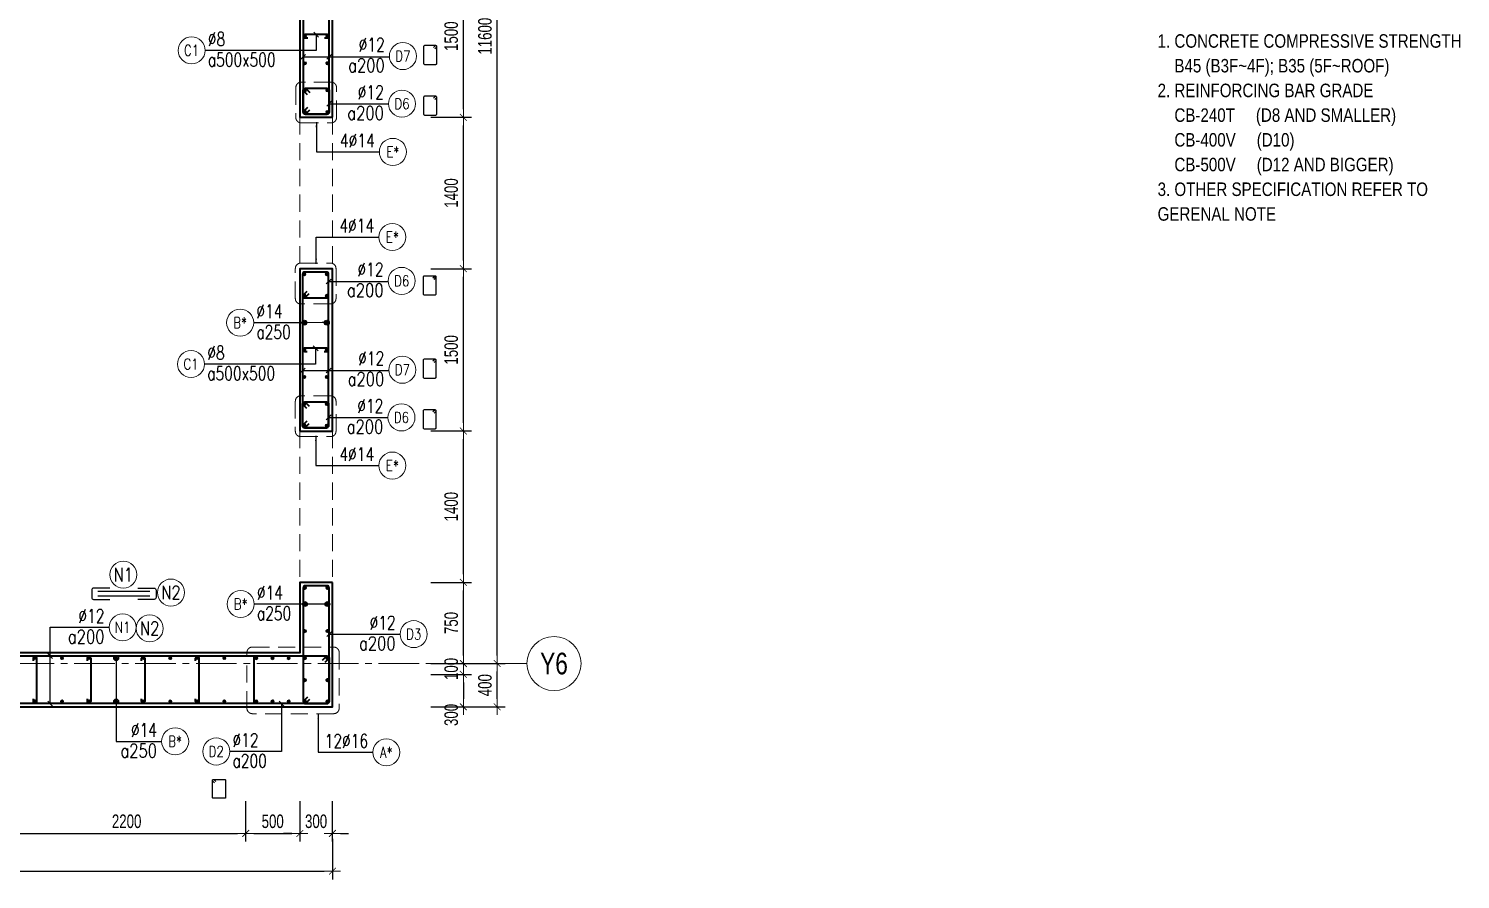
# Model space of a CAD drawing. Header units: millimetres. Extents: x 988833 to 1318015, y -9365 to 47591.
# Drawn here: x 1256166 to 1269399, y 30738 to 38603 of the extents above; entities that cross this region are included whole.
import ezdxf
from ezdxf.enums import TextEntityAlignment as Align

# ---------------------------------------------------------------- set-up
doc = ezdxf.new("R2010")
doc.units = ezdxf.units.MM
doc.header["$MEASUREMENT"] = 0
for name, pattern in [('HIDDEN', [9.525, 6.35, -3.175]), ('HIDDEN2', [4.7625, 3.175, -1.5875]), ('OF_Grid_1$0$CENTER2', [1.125, 0.75, -0.125, 0.125, -0.125])]:
    doc.linetypes.add(name, pattern=pattern)
doc.layers.get('0').update_dxf_attribs({"lineweight": 20})
doc.layers.get('Defpoints').update_dxf_attribs({"color": 151, "lineweight": 9})
for name, color, linetype in [('Hidden', 9, 'HIDDEN'), ('Ligature', 1, 'Continuous'), ('TIT1', 3, 'Continuous')]:
    doc.layers.add(name, color=color, linetype=linetype)
for name, color, linetype, lineweight in [('KC-LEADER', 153, 'Continuous', 18), ('KC-THEP', 6, 'Continuous', 40), ('NDC_S_BEAM', 3, 'HIDDEN2', 20), ('NDC_S_DIM', 1, 'Continuous', 15), ('NDC_S_HIDDEN', 8, 'HIDDEN2', 13), ('NDC_S_LEADER', 1, 'Continuous', 15), ('NDC_S_REBAR', 4, 'Continuous', 35), ('NDC_S_STIRRUP', 4, 'Continuous', 40), ('NDC_S_VN TEXT', 7, 'Continuous', 20), ('NDC_S_WALL', 6, 'Continuous', 35), ('OF_Grid_1$0$NDC_S_AXIS', 5, 'OF_Grid_1$0$CENTER2', 13), ('OF_Grid_1$0$NDC_S_SYMBOL', 1, 'Continuous', 15), ('OF_Grid_1$0$NDC_S_TEXT SYMBOL', 7, 'Continuous', 20)]:
    doc.layers.add(name, color=color, linetype=linetype, lineweight=lineweight)
doc.styles.add('ARIAL', font='arial.ttf', dxfattribs={"width": 0.8})
doc.styles.add('NDC_ARIAL', font='arial.ttf', dxfattribs={"width": 0.85})
doc.styles.add('NDC_DIM', font='', dxfattribs={"width": 0.75})
doc.styles.add('NDC_EN TXT', font='romans.shx', dxfattribs={"width": 0.8})
doc.styles.add('OF_Grid_1$0$NDC_ANNO', font='', dxfattribs={"width": 0.8})
doc.styles.get('NDC_DIM').set_extended_font_data('Dotum')
doc.styles.get('OF_Grid_1$0$NDC_ANNO').set_extended_font_data('Dotum')
doc.dimstyles.new('NDC_1-50', dxfattribs={"dimscale": 50, "dimtxt": 2.5, "dimasz": 1, "dimexe": 1.5, "dimexo": 0, "dimgap": 0.8, "dimtad": 1, "dimdec": 0, "dimdsep": 46, "dimtxsty": 'NDC_ARIAL', "dimblk": 'DIMMARK', "dimcen": 49999.938995, "dimdle": 1.5, "dimclrd": 1, "dimclre": 1, "dimclrt": 3, "dimadec": 0, "dimazin": 0, "dimtfac": 1, "dimtdec": 0, "dimtix": 1, "dimtmove": 2, "dimatfit": 3, "dimfxl": 1, "dimarcsym": 0})
doc.dimstyles.new('NDC_dim_30', dxfattribs={"dimscale": 30, "dimtxt": 2.5, "dimasz": 1.5, "dimexe": 1.5, "dimexo": 2.5, "dimgap": 1, "dimtad": 1, "dimdec": 0, "dimzin": 0, "dimdsep": 46, "dimtxsty": 'NDC_DIM', "dimblk": 'DIMMARK', "dimcen": 0.09, "dimdle": 1.2, "dimclrd": 1, "dimclre": 1, "dimclrt": 3, "dimadec": 0, "dimazin": 0, "dimtfac": 1, "dimtdec": 0, "dimtix": 1, "dimtofl": 0, "dimtmove": 0, "dimatfit": 3, "dimfxl": 6, "dimfxlon": 1, "dimtolj": 1, "dimtzin": 0, "dimarcsym": 0})
doc.dimstyles.new('NDC_dim_50', dxfattribs={"dimscale": 50, "dimtxt": 2.5, "dimasz": 1.5, "dimexe": 1.5, "dimexo": 2.5, "dimgap": 1, "dimtad": 1, "dimdec": 0, "dimzin": 0, "dimdsep": 46, "dimtxsty": 'NDC_DIM', "dimblk": 'DIMMARK', "dimcen": 0.09, "dimdle": 1.2, "dimclrd": 1, "dimclre": 1, "dimclrt": 3, "dimadec": 0, "dimazin": 0, "dimtfac": 1, "dimtdec": 0, "dimtix": 1, "dimtofl": 0, "dimtmove": 0, "dimatfit": 3, "dimfxl": 6, "dimfxlon": 1, "dimtolj": 1, "dimtzin": 0, "dimarcsym": 0})

# ---------------------------------------------------------------- blocks, each defined once
blk = doc.blocks.new('DIMMARK')
at = {"layer": 'NDC_S_DIM', "color": 1}
blk.add_line((-1.5, 0), (1, 0), dxfattribs=at)
at = {"layer": 'NDC_S_DIM', "color": 2, "const_width": 0.1}
blk.add_lwpolyline([(-0.42, -0.42), (0.42, 0.42)], dxfattribs=at)
blk = doc.blocks.new('*D1108')
at = {"layer": 'Defpoints', "color": 0, "ltscale": 200, "transparency": 16777216}
for p in [(1258974, 32649), (1242474, 32333), (1258974, 30813)]:
    blk.add_point(p, dxfattribs=at)
at = {"layer": 'NDC_S_DIM', "color": 1, "lineweight": -2, "ltscale": 200, "transparency": 16777216}
for p, q in [((1242474, 31113), (1242474, 30738)), ((1258974, 31113), (1258974, 30738)), ((1242549, 30813), (1258899, 30813))]:
    blk.add_line(p, q, dxfattribs=at)
at = {"layer": 'NDC_S_DIM', "color": 1, "lineweight": -2, "ltscale": 200, "transparency": 16777216, "xscale": 75, "yscale": 75, "zscale": 75, "rotation": 180}
blk.add_blockref('DIMMARK', (1242474, 30813), dxfattribs=at)
at = {"layer": 'NDC_S_DIM', "color": 1, "lineweight": -2, "ltscale": 200, "transparency": 16777216, "xscale": 75, "yscale": 75, "zscale": 75}
blk.add_blockref('DIMMARK', (1258974, 30813), dxfattribs=at)
at = {"layer": 'NDC_S_DIM', "color": 3, "ltscale": 200, "transparency": 16777216, "insert": (1250724, 30925), "char_height": 125, "attachment_point": 5, "style": 'NDC_DIM'}
blk.add_mtext('\\A1;16500', dxfattribs=at)
blk = doc.blocks.new('THEP')
at = {"layer": 'KC-LEADER', "color": 6}
blk.add_circle((0, 0), 14, dxfattribs=at)
at = {"layer": 'KC-THEP'}
for p, q in [((-14, 0), (14, 0)), ((10, 10), (-10, -10)), ((-10, 10), (10, -10)), ((0, 14), (0, -14))]:
    blk.add_line(p, q, dxfattribs=at)
blk = doc.blocks.new('*U10')
blk.add_circle((2.5, 0), 2.5)
at = {"layer": 'NDC_S_VN TEXT', "color": 3, "style": 'NDC_EN TXT'}
for tag, width, p in [('DK2', 0.75, (-0.85, 0.85)), ('KC2', 0.8, (-0.85, -2.97))]:
    blk.add_attdef(tag, text='', height=2.5, dxfattribs=dict(at, width=width)).set_placement(p, align=Align.RIGHT)
at = {"layer": 'NDC_S_VN TEXT', "color": 7, "style": 'NDC_EN TXT', "width": 0.8}
blk.add_attdef('SH3', text='', height=2, dxfattribs=at).set_placement((2.5, 0), align=Align.MIDDLE)
blk = doc.blocks.new('A$C7BC65A55')
at = {"layer": 'Ligature'}
for p, q in [((-15.2, 372, 0), (-15.2, 38.5, 0)), ((15.2, 372, 0), (15.2, 38.5, 0))]:
    blk.add_line(p, q, dxfattribs=at)
for points in [[(-36.2, 296.5), (-36.2, 400.9, -0.414214), (-24, 413.1), (24, 413.1, -0.414214), (36.2, 400.9), (36.2, 296.5)], [(-36.2, 116.5), (-36.2, 12.2, 0.414214), (-24, 0), (24, 0, 0.414214), (36.2, 12.2), (36.2, 116.5)]]:
    blk.add_lwpolyline(points, format="xyb", dxfattribs=at)
blk = doc.blocks.new('*U9')
blk.add_circle((2.5, 0), 2.5)
at = {"layer": 'NDC_S_VN TEXT', "color": 3, "style": 'NDC_EN TXT', "width": 0.75}
blk.add_attdef('DK2', text='', height=2.5, dxfattribs=at).set_placement((-0.85, 0.85), align=Align.RIGHT)
at = {"layer": 'NDC_S_VN TEXT', "color": 7, "style": 'NDC_EN TXT', "width": 0.8}
blk.add_attdef('SH3', text='', height=2, dxfattribs=at).set_placement((2.5, 0), align=Align.MIDDLE)
blk = doc.blocks.new('*U11')
blk.add_circle((-2.5, 0), 2.5)
at = {"layer": 'NDC_S_VN TEXT', "color": 3, "style": 'NDC_EN TXT', "width": 0.75}
for tag, p in [('DK1', (0.5, 0.85)), ('KC1', (0.5, -2.97))]:
    blk.add_attdef(tag, p, '', height=2.5, dxfattribs=at)
at = {"layer": 'NDC_S_VN TEXT', "color": 7, "style": 'NDC_EN TXT', "width": 0.8}
blk.add_attdef('SH2', text='', height=2, dxfattribs=at).set_placement((-2.5, 0), align=Align.MIDDLE)
blk = doc.blocks.new('*D1057')
at = {"layer": 'Defpoints', "color": 0, "transparency": 16777216}
for p in [(1255973, 32822), (1258172, 32770), (1258172, 31162)]:
    blk.add_point(p, dxfattribs=at)
at = {"layer": 'NDC_S_DIM', "color": 1, "lineweight": -2, "transparency": 16777216}
for p, q in [((1255973, 31462), (1255973, 31087)), ((1258172, 31462), (1258172, 31087)), ((1256048, 31162), (1258097, 31162))]:
    blk.add_line(p, q, dxfattribs=at)
at = {"layer": 'NDC_S_DIM', "color": 1, "lineweight": -2, "transparency": 16777216, "xscale": 75, "yscale": 75, "zscale": 75, "rotation": 180}
blk.add_blockref('DIMMARK', (1255973, 31162), dxfattribs=at)
at = {"layer": 'NDC_S_DIM', "color": 1, "lineweight": -2, "transparency": 16777216, "xscale": 75, "yscale": 75, "zscale": 75}
blk.add_blockref('DIMMARK', (1258172, 31162), dxfattribs=at)
at = {"layer": 'NDC_S_DIM', "color": 3, "transparency": 16777216, "insert": (1257072, 31274), "char_height": 125, "attachment_point": 5, "style": 'NDC_DIM'}
blk.add_mtext('\\A1;2200', dxfattribs=at)
blk = doc.blocks.new('*D1058')
at = {"layer": 'Defpoints', "color": 0, "transparency": 16777216}
for p in [(1258673, 32822), (1258172, 32770), (1258673, 31162)]:
    blk.add_point(p, dxfattribs=at)
at = {"layer": 'NDC_S_DIM', "color": 1, "lineweight": -2, "transparency": 16777216}
for p, q in [((1258172, 31462), (1258172, 31087)), ((1258673, 31462), (1258673, 31087)), ((1258247, 31162), (1258598, 31162))]:
    blk.add_line(p, q, dxfattribs=at)
at = {"layer": 'NDC_S_DIM', "color": 1, "lineweight": -2, "transparency": 16777216, "xscale": 75, "yscale": 75, "zscale": 75, "rotation": 180}
blk.add_blockref('DIMMARK', (1258172, 31162), dxfattribs=at)
at = {"layer": 'NDC_S_DIM', "color": 1, "lineweight": -2, "transparency": 16777216, "xscale": 75, "yscale": 75, "zscale": 75}
blk.add_blockref('DIMMARK', (1258673, 31162), dxfattribs=at)
at = {"layer": 'NDC_S_DIM', "color": 3, "transparency": 16777216, "insert": (1258422, 31274), "char_height": 125, "attachment_point": 5, "style": 'NDC_DIM'}
blk.add_mtext('\\A1;500', dxfattribs=at)
blk = doc.blocks.new('*D1059')
at = {"layer": 'Defpoints', "color": 0, "transparency": 16777216}
for p in [(1258673, 32822), (1258973, 32322), (1258973, 31162)]:
    blk.add_point(p, dxfattribs=at)
at = {"layer": 'NDC_S_DIM', "color": 1, "lineweight": -2, "transparency": 16777216}
for p, q in [((1258673, 31462), (1258673, 31087)), ((1258973, 31462), (1258973, 31087)), ((1258598, 31162), (1258523, 31162)), ((1259048, 31162), (1259123, 31162))]:
    blk.add_line(p, q, dxfattribs=at)
at = {"layer": 'NDC_S_DIM', "color": 1, "lineweight": -2, "transparency": 16777216, "xscale": 75, "yscale": 75, "zscale": 75}
blk.add_blockref('DIMMARK', (1258673, 31162), dxfattribs=at)
at = {"layer": 'NDC_S_DIM', "color": 1, "lineweight": -2, "transparency": 16777216, "xscale": 75, "yscale": 75, "zscale": 75, "rotation": 180}
blk.add_blockref('DIMMARK', (1258973, 31162), dxfattribs=at)
at = {"layer": 'NDC_S_DIM', "color": 3, "transparency": 16777216, "insert": (1258823, 31274), "char_height": 125, "attachment_point": 5, "style": 'NDC_DIM'}
blk.add_mtext('\\A1;300', dxfattribs=at)
blk = doc.blocks.new('*D1038')
at = {"layer": 'Defpoints', "color": 0, "ltscale": 200, "transparency": 16777216}
for p in [(1258974, 32733), (1258974, 32633), (1260184, 32633)]:
    blk.add_point(p, dxfattribs=at)
at = {"layer": 'NDC_S_DIM', "color": 1, "lineweight": -2, "ltscale": 200, "transparency": 16777216}
for p, q in [((1260184, 32808), (1260184, 32883)), ((1259884, 32733), (1260259, 32733)), ((1259884, 32633), (1260259, 32633)), ((1260184, 32558), (1260184, 32483))]:
    blk.add_line(p, q, dxfattribs=at)
at = {"layer": 'NDC_S_DIM', "color": 1, "lineweight": -2, "ltscale": 200, "transparency": 16777216, "xscale": 75, "yscale": 75, "zscale": 75}
for p, rotation in [((1260184, 32733), 270), ((1260184, 32633), 90)]:
    blk.add_blockref('DIMMARK', p, dxfattribs=dict(at, rotation=rotation))
at = {"layer": 'NDC_S_DIM', "color": 3, "ltscale": 200, "transparency": 16777216, "insert": (1260072, 32683), "char_height": 125, "attachment_point": 5, "rotation": 90, "style": 'NDC_DIM'}
blk.add_mtext('\\A1;100', dxfattribs=at)
blk = doc.blocks.new('*D1039')
at = {"layer": 'Defpoints', "color": 0, "ltscale": 200, "transparency": 16777216}
for p in [(1258974, 32633), (1258974, 32333), (1260184, 32333)]:
    blk.add_point(p, dxfattribs=at)
at = {"layer": 'NDC_S_DIM', "color": 1, "lineweight": -2, "ltscale": 200, "transparency": 16777216}
for p, q in [((1259884, 32633), (1260259, 32633)), ((1260184, 32558), (1260184, 32408)), ((1259884, 32333), (1260259, 32333))]:
    blk.add_line(p, q, dxfattribs=at)
at = {"layer": 'NDC_S_DIM', "color": 1, "lineweight": -2, "ltscale": 200, "transparency": 16777216, "xscale": 75, "yscale": 75, "zscale": 75}
for p, rotation in [((1260184, 32633), 90), ((1260184, 32333), 270)]:
    blk.add_blockref('DIMMARK', p, dxfattribs=dict(at, rotation=rotation))
at = {"layer": 'NDC_S_DIM', "color": 3, "ltscale": 200, "transparency": 16777216, "insert": (1260072, 32258), "char_height": 125, "attachment_point": 5, "rotation": 90, "style": 'NDC_DIM'}
blk.add_mtext('\\A1;300', dxfattribs=at)
blk = doc.blocks.new('*D1040')
at = {"layer": 'Defpoints', "color": 0, "ltscale": 200, "transparency": 16777216}
for p in [(1258974, 32733), (1260497, 32733), (1258974, 32333)]:
    blk.add_point(p, dxfattribs=at)
at = {"layer": 'NDC_S_DIM', "color": 1, "lineweight": -2, "ltscale": 200, "transparency": 16777216}
for p, q in [((1260197, 32733), (1260572, 32733)), ((1260497, 32408), (1260497, 32658)), ((1260197, 32333), (1260572, 32333))]:
    blk.add_line(p, q, dxfattribs=at)
at = {"layer": 'NDC_S_DIM', "color": 1, "lineweight": -2, "ltscale": 200, "transparency": 16777216, "xscale": 75, "yscale": 75, "zscale": 75}
for p, rotation in [((1260497, 32733), 90), ((1260497, 32333), 270)]:
    blk.add_blockref('DIMMARK', p, dxfattribs=dict(at, rotation=rotation))
at = {"layer": 'NDC_S_DIM', "color": 3, "ltscale": 200, "transparency": 16777216, "insert": (1260384, 32533), "char_height": 125, "attachment_point": 5, "rotation": 90, "style": 'NDC_DIM'}
blk.add_mtext('\\A1;400', dxfattribs=at)
blk = doc.blocks.new('*D1041')
at = {"layer": 'Defpoints', "color": 0, "ltscale": 200, "transparency": 16777216}
for p in [(1258974, 44333), (1260497, 44333), (1258974, 32733)]:
    blk.add_point(p, dxfattribs=at)
at = {"layer": 'NDC_S_DIM', "color": 1, "lineweight": -2, "ltscale": 200, "transparency": 16777216}
for p, q in [((1260197, 44333), (1260572, 44333)), ((1260497, 32808), (1260497, 44258)), ((1260197, 32733), (1260572, 32733))]:
    blk.add_line(p, q, dxfattribs=at)
at = {"layer": 'NDC_S_DIM', "color": 1, "lineweight": -2, "ltscale": 200, "transparency": 16777216, "xscale": 75, "yscale": 75, "zscale": 75}
for p, rotation in [((1260497, 44333), 90), ((1260497, 32733), 270)]:
    blk.add_blockref('DIMMARK', p, dxfattribs=dict(at, rotation=rotation))
at = {"layer": 'NDC_S_DIM', "color": 3, "ltscale": 200, "transparency": 16777216, "insert": (1260384, 38533), "char_height": 125, "attachment_point": 5, "rotation": 90, "style": 'NDC_DIM'}
blk.add_mtext('\\A1;11600', dxfattribs=at)
blk = doc.blocks.new('*U57')
at = {"layer": 'OF_Grid_1$0$NDC_S_SYMBOL'}
blk.add_line((-5, 0), (-9, 0), dxfattribs=at)
blk.add_circle((0, 0), 5, dxfattribs=at)
at = {"layer": 'OF_Grid_1$0$NDC_S_TEXT SYMBOL', "color": 7, "style": 'OF_Grid_1$0$NDC_ANNO', "width": 0.8}
blk.add_attdef('GRID', text='', height=4, rotation=90, dxfattribs=at).set_placement((0, 0), align=Align.MIDDLE)
blk = doc.blocks.new('*D1043')
at = {"layer": 'Defpoints', "color": 0, "ltscale": 200, "transparency": 16777216}
for p in [(1258974, 33483), (1260184, 33483), (1258974, 32733)]:
    blk.add_point(p, dxfattribs=at)
at = {"layer": 'NDC_S_DIM', "color": 1, "lineweight": -2, "ltscale": 200, "transparency": 16777216}
for p, q in [((1259884, 33483), (1260259, 33483)), ((1260184, 32808), (1260184, 33408)), ((1259884, 32733), (1260259, 32733))]:
    blk.add_line(p, q, dxfattribs=at)
at = {"layer": 'NDC_S_DIM', "color": 1, "lineweight": -2, "ltscale": 200, "transparency": 16777216, "xscale": 75, "yscale": 75, "zscale": 75}
for p, rotation in [((1260184, 33483), 90), ((1260184, 32733), 270)]:
    blk.add_blockref('DIMMARK', p, dxfattribs=dict(at, rotation=rotation))
at = {"layer": 'NDC_S_DIM', "color": 3, "ltscale": 200, "transparency": 16777216, "insert": (1260072, 33108), "char_height": 125, "attachment_point": 5, "rotation": 90, "style": 'NDC_DIM'}
blk.add_mtext('\\A1;750', dxfattribs=at)
blk = doc.blocks.new('*D1044')
at = {"layer": 'Defpoints', "color": 0, "ltscale": 200, "transparency": 16777216}
for p in [(1258969, 34883), (1260184, 34883), (1258974, 33483)]:
    blk.add_point(p, dxfattribs=at)
at = {"layer": 'NDC_S_DIM', "color": 1, "lineweight": -2, "ltscale": 200, "transparency": 16777216}
for p, q in [((1259884, 34883), (1260259, 34883)), ((1260184, 33558), (1260184, 34808)), ((1259884, 33483), (1260259, 33483))]:
    blk.add_line(p, q, dxfattribs=at)
at = {"layer": 'NDC_S_DIM', "color": 1, "lineweight": -2, "ltscale": 200, "transparency": 16777216, "xscale": 75, "yscale": 75, "zscale": 75}
for p, rotation in [((1260184, 34883), 90), ((1260184, 33483), 270)]:
    blk.add_blockref('DIMMARK', p, dxfattribs=dict(at, rotation=rotation))
at = {"layer": 'NDC_S_DIM', "color": 3, "ltscale": 200, "transparency": 16777216, "insert": (1260072, 34183), "char_height": 125, "attachment_point": 5, "rotation": 90, "style": 'NDC_DIM'}
blk.add_mtext('\\A1;1400', dxfattribs=at)
blk = doc.blocks.new('*D1045')
at = {"layer": 'Defpoints', "color": 0, "ltscale": 200, "transparency": 16777216}
for p in [(1258969, 36383), (1260184, 36383), (1258969, 34883)]:
    blk.add_point(p, dxfattribs=at)
at = {"layer": 'NDC_S_DIM', "color": 1, "lineweight": -2, "ltscale": 200, "transparency": 16777216}
for p, q in [((1259884, 36383), (1260259, 36383)), ((1260184, 34958), (1260184, 36308)), ((1259884, 34883), (1260259, 34883))]:
    blk.add_line(p, q, dxfattribs=at)
at = {"layer": 'NDC_S_DIM', "color": 1, "lineweight": -2, "ltscale": 200, "transparency": 16777216, "xscale": 75, "yscale": 75, "zscale": 75}
for p, rotation in [((1260184, 36383), 90), ((1260184, 34883), 270)]:
    blk.add_blockref('DIMMARK', p, dxfattribs=dict(at, rotation=rotation))
at = {"layer": 'NDC_S_DIM', "color": 3, "ltscale": 200, "transparency": 16777216, "insert": (1260072, 35633), "char_height": 125, "attachment_point": 5, "rotation": 90, "style": 'NDC_DIM'}
blk.add_mtext('\\A1;1500', dxfattribs=at)
blk = doc.blocks.new('*D1046')
at = {"layer": 'Defpoints', "color": 0, "ltscale": 200, "transparency": 16777216}
for p in [(1258920, 37783), (1260184, 37783), (1258969, 36383)]:
    blk.add_point(p, dxfattribs=at)
at = {"layer": 'NDC_S_DIM', "color": 1, "lineweight": -2, "ltscale": 200, "transparency": 16777216}
for p, q in [((1259884, 37783), (1260259, 37783)), ((1260184, 36458), (1260184, 37708)), ((1259884, 36383), (1260259, 36383))]:
    blk.add_line(p, q, dxfattribs=at)
at = {"layer": 'NDC_S_DIM', "color": 1, "lineweight": -2, "ltscale": 200, "transparency": 16777216, "xscale": 75, "yscale": 75, "zscale": 75}
for p, rotation in [((1260184, 37783), 90), ((1260184, 36383), 270)]:
    blk.add_blockref('DIMMARK', p, dxfattribs=dict(at, rotation=rotation))
at = {"layer": 'NDC_S_DIM', "color": 3, "ltscale": 200, "transparency": 16777216, "insert": (1260072, 37083), "char_height": 125, "attachment_point": 5, "rotation": 90, "style": 'NDC_DIM'}
blk.add_mtext('\\A1;1400', dxfattribs=at)
blk = doc.blocks.new('*D1047')
at = {"layer": 'Defpoints', "color": 0, "ltscale": 200, "transparency": 16777216}
for p in [(1258920, 39283), (1260184, 39283), (1258920, 37783)]:
    blk.add_point(p, dxfattribs=at)
at = {"layer": 'NDC_S_DIM', "color": 1, "lineweight": -2, "ltscale": 200, "transparency": 16777216}
for p, q in [((1259884, 39283), (1260259, 39283)), ((1260184, 37858), (1260184, 39208)), ((1259884, 37783), (1260259, 37783))]:
    blk.add_line(p, q, dxfattribs=at)
at = {"layer": 'NDC_S_DIM', "color": 1, "lineweight": -2, "ltscale": 200, "transparency": 16777216, "xscale": 75, "yscale": 75, "zscale": 75}
for p, rotation in [((1260184, 39283), 90), ((1260184, 37783), 270)]:
    blk.add_blockref('DIMMARK', p, dxfattribs=dict(at, rotation=rotation))
at = {"layer": 'NDC_S_DIM', "color": 3, "ltscale": 200, "transparency": 16777216, "insert": (1260072, 38533), "char_height": 125, "attachment_point": 5, "rotation": 90, "style": 'NDC_DIM'}
blk.add_mtext('\\A1;1500', dxfattribs=at)

msp = doc.modelspace()

# ---------------------------------------------------------------- linework, layer by layer
for centre in [(1257041.3, 33555.1), (1257481.4, 33389.4), (1257284.5, 33057.8)]:
    msp.add_circle(centre, 125)
at = {"layer": 'Ligature'}
for points in [[(1259919.6, 38416), (1259935.6, 38431.9, 0.6681786), (1259929.8, 38445.9), (1259825.2, 38445.9, 0.4142136), (1259817, 38437.7), (1259817, 38280.6, 0.4142136), (1259825.2, 38272.4), (1259929.8, 38272.4, 0.4142136), (1259938, 38280.6), (1259938, 38437.7, 0.6681786), (1259924.1, 38443.5), (1259908.1, 38427.5)], [(1259919.6, 37947.4), (1259935.6, 37963.4, 0.6681786), (1259929.8, 37977.3), (1259825.2, 37977.3, 0.4142136), (1259817, 37969.1), (1259817, 37812, 0.4142136), (1259825.2, 37803.9), (1259929.8, 37803.9, 0.4142136), (1259938, 37812), (1259938, 37969.1, 0.6681786), (1259924.1, 37974.9), (1259908.1, 37958.9)], [(1259914.8, 36285.1), (1259930.8, 36301.1, 0.6681786), (1259925, 36315), (1259820.4, 36315, 0.4142136), (1259812.2, 36306.9), (1259812.2, 36149.7, 0.4142136), (1259820.4, 36141.6), (1259925, 36141.6, 0.4142136), (1259933.2, 36149.7), (1259933.2, 36306.9, 0.6681786), (1259919.2, 36312.6), (1259903.3, 36296.7)], [(1259914.8, 35516), (1259930.7, 35531.9, 0.6681786), (1259925, 35545.9), (1259820.3, 35545.9, 0.4142136), (1259812.2, 35537.7), (1259812.2, 35380.6, 0.4142136), (1259820.3, 35372.4), (1259925, 35372.4, 0.4142136), (1259933.1, 35380.6), (1259933.1, 35537.7, 0.6681786), (1259919.2, 35543.5), (1259903.2, 35527.5)], [(1259914.8, 35047.4), (1259930.7, 35063.4, 0.6681786), (1259925, 35077.3), (1259820.3, 35077.3, 0.4142136), (1259812.2, 35069.1), (1259812.2, 34912, 0.4142136), (1259820.3, 34903.9), (1259925, 34903.9, 0.4142136), (1259933.1, 34912), (1259933.1, 35069.1, 0.6681786), (1259919.2, 35074.9), (1259903.2, 35058.9)], [(1257884, 31631.1), (1257868, 31647, -0.6681786), (1257873.8, 31661), (1257978.4, 31661, -0.4142136), (1257986.6, 31652.8), (1257986.6, 31495.7, -0.4142136), (1257978.4, 31487.5), (1257873.8, 31487.5, -0.4142136), (1257865.6, 31495.7), (1257865.6, 31652.8, -0.6681786), (1257879.6, 31658.6), (1257895.5, 31642.6)]]:
    msp.add_lwpolyline(points, format="xyb", dxfattribs=at)
at = {"layer": 'NDC_S_BEAM', "ltscale": 50}
for p, q in [((1258673.6, 37782.9), (1258673.6, 36382.9)), ((1258973.6, 37782.9), (1258973.6, 36382.9)), ((1258673.6, 34882.9), (1258673.6, 33482.9)), ((1258973.6, 34882.9), (1258973.6, 33482.9))]:
    msp.add_line(p, q, dxfattribs=at)
at = {"layer": 'NDC_S_HIDDEN', "ltscale": 50}
for points in [[(1258686, 37730.8), (1258961.8, 37730.8, 0.4142136), (1259011.8, 37780.8), (1259011.8, 38058.4, 0.4142136), (1258961.8, 38108.4), (1258686, 38108.4, 0.4142136), (1258636, 38058.4), (1258636, 37780.8, 0.4142136)], [(1258681.1, 36435), (1258957, 36435, -0.4142136), (1259007, 36385), (1259007, 36107.4, -0.4142136), (1258957, 36057.4), (1258681.1, 36057.4, -0.4142136), (1258631.1, 36107.4), (1258631.1, 36385, -0.4142136)], [(1258681.1, 34830.8), (1258957, 34830.8, 0.4142136), (1259007, 34880.8), (1259007, 35158.4, 0.4142136), (1258957, 35208.4), (1258681.1, 35208.4, 0.4142136), (1258631.1, 35158.4), (1258631.1, 34880.8, 0.4142136)], [(1258986, 32269.5), (1258233.8, 32269.5, -0.4142136), (1258183.8, 32319.5), (1258183.8, 32835.3, -0.4142136), (1258233.8, 32885.3), (1258986, 32885.3, -0.4142136), (1259036, 32835.3), (1259036, 32319.5, -0.4142136)]]:
    msp.add_lwpolyline(points, format="xyb", close=True, dxfattribs=at)
at = {"layer": 'NDC_S_REBAR'}
for points in [[(1258902.1, 38517.9), (1258927.1, 38517.9, 1), (1258927.1, 38547.9), (1258720.1, 38547.9, 1), (1258720.1, 38517.9), (1258745.1, 38517.9)], [(1258897.3, 35617.9), (1258922.3, 35617.9, 1), (1258922.3, 35647.9), (1258715.3, 35647.9, 1), (1258715.3, 35617.9), (1258740.3, 35617.9)], [(1256209.8, 32757.9), (1256209.8, 32782.9, -1), (1256239.8, 32782.9), (1256239.8, 32382.9, -1), (1256209.8, 32382.9), (1256209.8, 32407.9)], [(1256709.8, 32757.9), (1256709.8, 32782.9, -1), (1256739.8, 32782.9), (1256739.8, 32382.9, -1), (1256709.8, 32382.9), (1256709.8, 32407.9)], [(1257209.8, 32757.9), (1257209.8, 32782.9, -1), (1257239.8, 32782.9), (1257239.8, 32382.9, -1), (1257209.8, 32382.9), (1257209.8, 32407.9)], [(1257709.8, 32757.9), (1257709.8, 32782.9, -1), (1257739.8, 32782.9), (1257739.8, 32382.9, -1), (1257709.8, 32382.9), (1257709.8, 32407.9)]]:
    msp.add_lwpolyline(points, format="xyb", dxfattribs=at)
at = {"layer": 'NDC_S_STIRRUP'}
for points in [[(1258743.6, 37872.9), (1258703.6, 37832.9, 0.4142136), (1258723.6, 37812.9), (1258923.6, 37812.9, 0.4142136), (1258943.6, 37832.9), (1258943.6, 39232.9, 0.4142136), (1258923.6, 39252.9), (1258723.6, 39252.9, 0.4142136), (1258703.6, 39232.9), (1258703.6, 37832.9, 0.4142136), (1258723.6, 37812.9), (1258763.6, 37852.9)], [(1258743.6, 37992.4), (1258703.6, 38032.4, -0.4142136), (1258723.6, 38052.4), (1258923.6, 38052.4, -0.4142136), (1258943.6, 38032.4), (1258943.6, 37832.9, -0.4142136), (1258923.6, 37812.9), (1258723.6, 37812.9, -0.4142136), (1258703.6, 37832.9), (1258703.6, 38032.4, -0.4142136), (1258723.6, 38052.4), (1258763.6, 38012.4)], [(1258738.8, 34972.9), (1258698.8, 34932.9, 0.4142136), (1258718.8, 34912.9), (1258918.8, 34912.9, 0.4142136), (1258938.8, 34932.9), (1258938.8, 36332.9, 0.4142136), (1258918.8, 36352.9), (1258718.8, 36352.9, 0.4142136), (1258698.8, 36332.9), (1258698.8, 34932.9, 0.4142136), (1258718.8, 34912.9), (1258758.8, 34952.9)], [(1258738.8, 36173.4), (1258698.8, 36133.4, 0.4142136), (1258718.8, 36113.4), (1258918.8, 36113.4, 0.4142136), (1258938.8, 36133.4), (1258938.8, 36332.9, 0.4142136), (1258918.8, 36352.9), (1258718.8, 36352.9, 0.4142136), (1258698.8, 36332.9), (1258698.8, 36133.4, 0.4142136), (1258718.8, 36113.4), (1258758.8, 36153.4)], [(1258738.8, 35092.4), (1258698.8, 35132.4, -0.4142136), (1258718.8, 35152.4), (1258918.8, 35152.4, -0.4142136), (1258938.8, 35132.4), (1258938.8, 34932.9, -0.4142136), (1258918.8, 34912.9), (1258718.8, 34912.9, -0.4142136), (1258698.8, 34932.9), (1258698.8, 35132.4, -0.4142136), (1258718.8, 35152.4), (1258758.8, 35112.4)], [(1258743.6, 32422.9), (1258703.6, 32382.9, 0.4142136), (1258723.6, 32362.9), (1258923.6, 32362.9, 0.4142136), (1258943.6, 32382.9), (1258943.6, 33432.9, 0.4142136), (1258923.6, 33452.9), (1258723.6, 33452.9, 0.4142136), (1258703.6, 33432.9), (1258703.6, 32382.9, 0.4142136), (1258723.6, 32362.9), (1258763.6, 32402.9)], [(1258883.6, 32762.9), (1258923.6, 32802.9, -0.4142136), (1258943.6, 32782.9), (1258943.6, 32382.9, -0.4142136), (1258923.6, 32362.9), (1251974, 32362.9, -0.4142136), (1251954, 32382.9), (1251954, 32782.9, -0.4142136), (1251974, 32802.9), (1258923.6, 32802.9, -0.4142136), (1258943.6, 32782.9), (1258903.6, 32742.9)], [(1258883.6, 32762.9), (1258923.6, 32802.9, -0.4142136), (1258943.6, 32782.9), (1258943.6, 32382.9, -0.4142136), (1258923.6, 32362.9), (1258270.1, 32362.9, -0.4142136), (1258250.1, 32382.9), (1258250.1, 32782.9, -0.4142136), (1258270.1, 32802.9), (1258923.6, 32802.9, -0.4142136), (1258943.6, 32782.9), (1258903.6, 32742.9)]]:
    msp.add_lwpolyline(points, format="xyb", dxfattribs=at)
at = {"layer": 'NDC_S_WALL', "ltscale": 200}
for points in [[(1258973.6, 37782.9), (1258973.6, 39282.9), (1258673.6, 39282.9), (1258673.6, 37782.9), (1258973.6, 37782.9)], [(1258673.6, 34882.9), (1258973.6, 34882.9), (1258973.6, 36382.9), (1258673.6, 36382.9), (1258673.6, 34882.9)], [(1251924.8, 32332.9), (1258973.6, 32332.9), (1258973.6, 33482.9)], [(1258973.6, 33482.9), (1258673.6, 33482.9), (1258673.6, 32832.9), (1255973.6, 32832.9)]]:
    msp.add_lwpolyline(points, dxfattribs=at)
at = {"layer": 'OF_Grid_1$0$NDC_S_AXIS', "ltscale": 500}
msp.add_line((1234651, 32732.9), (1260702.5, 32732.9), dxfattribs=at)

# ---------------------------------------------------------------- block references
at = {"layer": 'Hidden', "xscale": 1.44, "yscale": 1.44, "zscale": 1.44, "rotation": 270}
msp.add_blockref('A$C7BC65A55', (1256749.2, 33377.6, 0), dxfattribs=at)
at = {"layer": 'KC-THEP'}
for p, rotation in [((1258720.1, 38532.9), 189.6685644363809), ((1258720.1, 38282.9), 189.6685644363809), ((1258720.1, 38032.9), 189.6685644363809), ((1258927.1, 37832.9), 9.668564436380946), ((1258715.3, 36332.9), 189.6685644363809), ((1258922.3, 36132.9), 9.668564436380926), ((1258715.3, 35882.9), 189.6685644363809), ((1258715.3, 35632.9), 189.6685644363809), ((1258715.3, 35382.9), 189.6685644363809), ((1258715.3, 35132.9), 189.6685644363809), ((1258922.3, 34932.9), 9.668564436380946), ((1258720.1, 33432.9), 189.6685644363809), ((1258720.1, 33282.9), 189.6685644363809), ((1258720.1, 33032.9), 189.6685644363809), ((1258270.1, 32782.9), 189.6685644363809), ((1258420.1, 32782.9), 189.6685644363809), ((1258570.1, 32782.9), 189.6685644363809), ((1258720.1, 32782.9), 189.6685644363809), ((1258720.1, 32579.3), 189.6685644363809), ((1256224.8, 32382.9), 9.66856443638095), ((1256474.8, 32382.9), 9.66856443638095), ((1256724.8, 32382.9), 9.66856443638095), ((1256974.8, 32382.9), 9.66856443638095), ((1257224.8, 32382.9), 9.66856443638095), ((1257474.8, 32382.9), 9.66856443638095), ((1257724.8, 32382.9), 9.66856443638095), ((1257974.8, 32382.9), 9.66856443638095), ((1258927.1, 32382.9), 9.668564436380946)]:
    msp.add_blockref('THEP', p, dxfattribs=dict(at, rotation=rotation))
at = {"layer": 'KC-THEP', "xscale": -1}
for p, rotation in [((1258927.1, 38532.9), 170.331435563619), ((1258927.1, 38282.9), 170.331435563619), ((1258927.1, 38032.9), 170.331435563619), ((1258720.1, 37832.9), 350.3314355636191), ((1258922.3, 36332.9), 170.331435563619), ((1258715.3, 36132.9), 350.3314355636191), ((1258922.3, 35882.9), 170.331435563619), ((1258922.3, 35632.9), 170.331435563619), ((1258922.3, 35382.9), 170.331435563619), ((1258922.3, 35132.9), 170.331435563619), ((1258715.3, 34932.9), 350.3314355636191), ((1258927.1, 33432.9), 170.331435563619), ((1258927.1, 33282.9), 170.331435563619), ((1258927.1, 33032.9), 170.331435563619), ((1256224.8, 32782.9), 170.331435563619), ((1256474.8, 32782.9), 170.331435563619), ((1256724.8, 32782.9), 170.331435563619), ((1256974.8, 32782.9), 170.331435563619), ((1257224.8, 32782.9), 170.331435563619), ((1257474.8, 32782.9), 170.331435563619), ((1257724.8, 32782.9), 170.331435563619), ((1257974.8, 32782.9), 170.331435563619), ((1258927.1, 32782.9), 170.331435563619), ((1258927.1, 32579.3), 170.331435563619), ((1258270.1, 32382.9), 350.3314355636191), ((1258420.1, 32382.9), 350.3314355636191), ((1258570.1, 32382.9), 350.3314355636191), ((1258720.1, 32382.9), 350.3314355636191)]:
    msp.add_blockref('THEP', p, dxfattribs=dict(at, rotation=rotation))
at = {"layer": 'NDC_S_VN TEXT', "xscale": 50, "yscale": 50, "zscale": 50}
for name, p, values in [('*U11', (1257797.2, 38401.6), {'SH2': 'C1', 'DK1': '%%c8', 'KC1': 'a500x500'}), ('*U10', (1259500.3, 38349), {'SH3': 'D7', 'DK2': '%%c12', 'KC2': 'a200'}), ('*U10', (1259491.9, 37908.4), {'SH3': 'D6', 'DK2': '%%c12', 'KC2': 'a200'}), ('*U9', (1259407.5, 37463.4), {'SH3': 'E*', 'DK2': '4%%C14'}), ('*U9', (1259402.6, 36676.4), {'SH3': 'E*', 'DK2': '4%%C14'}), ('*U10', (1259489, 36270.8), {'SH3': 'D6', 'DK2': '%%c12', 'KC2': 'a200'}), ('*U11', (1258246.3, 35884.1), {'SH2': 'B*', 'DK1': '%%C14', 'KC1': 'a250'}), ('*U11', (1257792.3, 35501.6), {'SH2': 'C1', 'DK1': '%%c8', 'KC1': 'a500x500'}), ('*U10', (1259495.4, 35449), {'SH3': 'D7', 'DK2': '%%c12', 'KC2': 'a200'}), ('*U10', (1259487, 35008.4), {'SH3': 'D6', 'DK2': '%%c12', 'KC2': 'a200'}), ('*U9', (1259402.6, 34563.4), {'SH3': 'E*', 'DK2': '4%%C14'}), ('*U11', (1258251.2, 33282.9), {'SH2': 'B*', 'DK1': '%%C14', 'KC1': 'a250'}), ('*U10', (1256909.8, 33068.2), {'SH3': 'N1', 'DK2': '%%C12', 'KC2': 'a200'}), ('*U10', (1259600.4, 33004.9), {'SH3': 'D3', 'DK2': '%%C12', 'KC2': 'a200'}), ('*U10', (1257395.4, 32013.2), {'SH3': 'B*', 'DK2': '%%C14', 'KC2': 'a250'}), ('*U11', (1258025.2, 31919.7), {'SH2': 'D2', 'DK1': '%%C12', 'KC1': 'a200'}), ('*U9', (1259346.8, 31912.6), {'SH3': 'A*', 'DK2': '12%%C16'})]:
    msp.add_blockref(name, p, dxfattribs=at).add_auto_attribs(values)
at = {"layer": 'OF_Grid_1$0$NDC_S_AXIS'}
ref = msp.add_blockref('*U57', (1261022, 32733.2), dxfattribs=dict(at, xscale=50, yscale=50, zscale=50))
ref.add_attrib('GRID', 'Y6', dxfattribs={"layer": 'OF_Grid_1$0$NDC_S_TEXT SYMBOL', "color": 7, "height": 200, "style": 'OF_Grid_1$0$NDC_ANNO', "width": 0.8}).set_placement((1261022, 32733.2), align=Align.MIDDLE)

# ---------------------------------------------------------------- texts
at = {"layer": 'NDC_S_VN TEXT', "color": 7, "style": 'NDC_EN TXT', "width": 0.8}
for tag, p in [('N1', (1257041.3, 33555.1)), ('N2', (1257481.4, 33389.4)), ('N2', (1257284.5, 33057.8))]:
    msp.add_attdef(tag, text='3', height=125, dxfattribs=at).set_placement(p, align=Align.MIDDLE)
at = {"layer": 'TIT1', "insert": (1266600.7, 38551.1), "char_height": 125, "width": 2836.527, "attachment_point": 1, "line_spacing_factor": 1.096296, "style": 'ARIAL'}
msp.add_mtext('\\A1;1. CONCRETE COMPRESSIVE STRENGTH\\P    B45 (B3F~4F); B35 (5F~ROOF)\\P2. REINFORCING BAR GRADE\\P    CB-240T     (D8 AND SMALLER)\\P    CB-400V     (D10)\\P    CB-500V     (D12 AND BIGGER)\\P3. OTHER SPECIFICATION REFER TO GERENAL NOTE ', dxfattribs=at)

# ---------------------------------------------------------------- dimensions: what is measured, and where the dimension line sits
at = {"layer": 'NDC_S_DIM', "ltscale": 200}
for base, p1, p2, picture, middle in [((1260497, 44332.9), (1258973.6, 32733.2), (1258973.6, 44332.9), '*D1041', (1260384.4, 38533)), ((1260184.4, 39282.9), (1258919.9, 37782.9), (1258919.9, 39282.9), '*D1047', (1260071.8, 38532.9)), ((1260184.4, 37782.9), (1258968.8, 36382.9), (1258919.9, 37782.9), '*D1046', (1260071.8, 37082.9)), ((1260184.4, 36382.9), (1258968.8, 34882.9), (1258968.8, 36382.9), '*D1045', (1260071.8, 35632.9)), ((1260184.4, 34882.9), (1258973.6, 33482.9), (1258968.8, 34882.9), '*D1044', (1260071.8, 34182.9)), ((1260184.4, 33482.9), (1258973.6, 32732.9), (1258973.6, 33482.9), '*D1043', (1260071.8, 33107.9)), ((1260184.4, 32632.9), (1258973.6, 32732.9), (1258973.6, 32632.9), '*D1038', (1260071.8, 32682.9))]:
    dim = msp.add_linear_dim(base=base, p1=p1, p2=p2, angle=90, dimstyle='NDC_dim_50', override={"dimtmove": 1}, dxfattribs=at)
    dim.commit()
    dim.dimension.update_dxf_attribs({"geometry": picture, "text_midpoint": middle})
at = {"layer": 'NDC_S_DIM'}
for base, p1, p2, picture, middle in [((1258172.3, 31161.8), (1255972.6, 32821.7), (1258172.3, 32770.1), '*D1057', (1257072.5, 31274.4)), ((1258672.6, 31161.8), (1258172.3, 32770.1), (1258672.6, 32821.7), '*D1058', (1258422.5, 31274.4)), ((1258972.6, 31161.8), (1258672.6, 32821.7), (1258972.6, 32321.7), '*D1059', (1258822.6, 31274.4))]:
    dim = msp.add_linear_dim(base=base, p1=p1, p2=p2, dimstyle='NDC_dim_50', override={"dimtmove": 1}, dxfattribs=at)
    dim.commit()
    dim.dimension.update_dxf_attribs({"geometry": picture, "text_midpoint": middle})
at = {"layer": 'NDC_S_DIM', "ltscale": 200}
dim = msp.add_linear_dim(base=(1260497, 32733.2), p1=(1258973.6, 32332.9), p2=(1258973.6, 32733.2), angle=90, dimstyle='NDC_dim_50', dxfattribs=at)
dim.commit()
dim.dimension.update_dxf_attribs({"geometry": '*D1040', "text_midpoint": (1260384.4, 32533)})
dim = msp.add_linear_dim(base=(1260184.4, 32332.9), p1=(1258973.6, 32632.9), p2=(1258973.6, 32332.9), angle=90, dimstyle='NDC_dim_50', override={"dimtmove": 1}, dxfattribs=at)
dim.commit()
dim.dimension.update_dxf_attribs({"geometry": '*D1039', "text_midpoint": (1260184.4, 32257.9), "dimtype": 160})
dim = msp.add_linear_dim(base=(1258973.6, 30812.6), p1=(1242473.6, 32332.9), p2=(1258973.6, 32648.7), dimstyle='NDC_dim_50', override={"dimtmove": 1}, dxfattribs=at)
dim.commit()
dim.dimension.update_dxf_attribs({"geometry": '*D1108', "text_midpoint": (1250723.6, 30925.2)})

# ---------------------------------------------------------------- leaders
at = {"layer": 'NDC_S_LEADER'}
for points, dimstyle, override in [([(1258823.6, 38547.9), (1258823.6, 38401.9), (1257797.2, 38401.7)], 'NDC_dim_30', {"dimtad": 0, "dimldrblk": 'Oblique'}), ([(1258703.6, 38342.7), (1259500.5, 38342.7)], 'NDC_dim_30', {"dimtad": 0, "dimldrblk": 'Oblique'}), ([(1258943.6, 38342.7), (1259500.5, 38342.7)], 'NDC_dim_30', {"dimtad": 0, "dimldrblk": 'Oblique'}), ([(1258943.6, 37908.4), (1259493.9, 37908.4)], 'NDC_dim_30', {"dimtad": 0, "dimldrblk": 'Oblique'}), ([(1258825.7, 37739.4), (1258825.7, 37463.4), (1259407.3, 37463.4)], 'NDC_1-50', {"dimgap": 0.8, "dimtad": 0}), ([(1258823.3, 36427.6), (1258823.3, 36676.4), (1259404.9, 36676.4)], 'NDC_1-50', {"dimgap": 0.8, "dimtad": 0}), ([(1258938.8, 36264.5), (1259489.1, 36264.5)], 'NDC_dim_30', {"dimtad": 0, "dimldrblk": 'Oblique'}), ([(1258922.6, 35884.6), (1258246.3, 35884.1)], 'NDC_dim_30', {"dimtad": 0, "dimldrblk": 'Origin'}), ([(1258715, 35884.4), (1258246.3, 35884.1)], 'NDC_dim_30', {"dimtad": 0, "dimldrblk": 'Origin'}), ([(1258818.8, 35647.9), (1258818.8, 35501.9), (1257792.3, 35501.7)], 'NDC_dim_30', {"dimtad": 0, "dimldrblk": 'Oblique'}), ([(1258698.8, 35442.7), (1259495.6, 35442.7)], 'NDC_dim_30', {"dimtad": 0, "dimldrblk": 'Oblique'}), ([(1258938.8, 35442.7), (1259495.6, 35442.7)], 'NDC_dim_30', {"dimtad": 0, "dimldrblk": 'Oblique'}), ([(1258938.7, 35008.4), (1259489.1, 35008.4)], 'NDC_dim_30', {"dimtad": 0, "dimldrblk": 'Oblique'}), ([(1258820.9, 34839.4), (1258820.9, 34563.4), (1259402.5, 34563.4)], 'NDC_1-50', {"dimgap": 0.8, "dimtad": 0}), ([(1258927.1, 33282.9), (1258251.2, 33282.9)], 'NDC_dim_30', {"dimtad": 0, "dimldrblk": 'Origin'}), ([(1258720.1, 33282.9), (1258251.2, 33282.9)], 'NDC_dim_30', {"dimtad": 0, "dimldrblk": 'Origin'}), ([(1256365.1, 32362.9), (1256365.1, 33068), (1256909.8, 33068)], 'NDC_dim_30', {"dimtad": 0, "dimldrblk": 'Oblique'}), ([(1256365.1, 32802.9), (1256365.1, 33068), (1256909.8, 33068)], 'NDC_dim_30', {"dimtad": 0, "dimldrblk": 'Oblique'}), ([(1258943.6, 33004.9), (1259600.4, 33004.9)], 'NDC_dim_30', {"dimtad": 0, "dimldrblk": 'Oblique'}), ([(1256974.8, 32782.9), (1256974.8, 32013), (1257395.4, 32013)], 'NDC_dim_30', {"dimgap": 1, "dimtad": 0, "dimldrblk": 'Origin'}), ([(1256974.8, 32382.9), (1256974.8, 32013), (1257395.4, 32013)], 'NDC_dim_30', {"dimgap": 1, "dimtad": 0, "dimldrblk": 'Origin'}), ([(1258503.7, 32362.9), (1258503.7, 31919.7), (1258025.2, 31919.7)], 'NDC_dim_30', {"dimtad": 0, "dimldrblk": 'Oblique'}), ([(1258843.1, 32269.5), (1258843.1, 31912.6), (1259346.8, 31912.6)], 'NDC_dim_30', {"dimtad": 0})]:
    msp.add_leader(points, dimstyle=dimstyle, override=override, dxfattribs=at)

doc.saveas('drawing.dxf')
